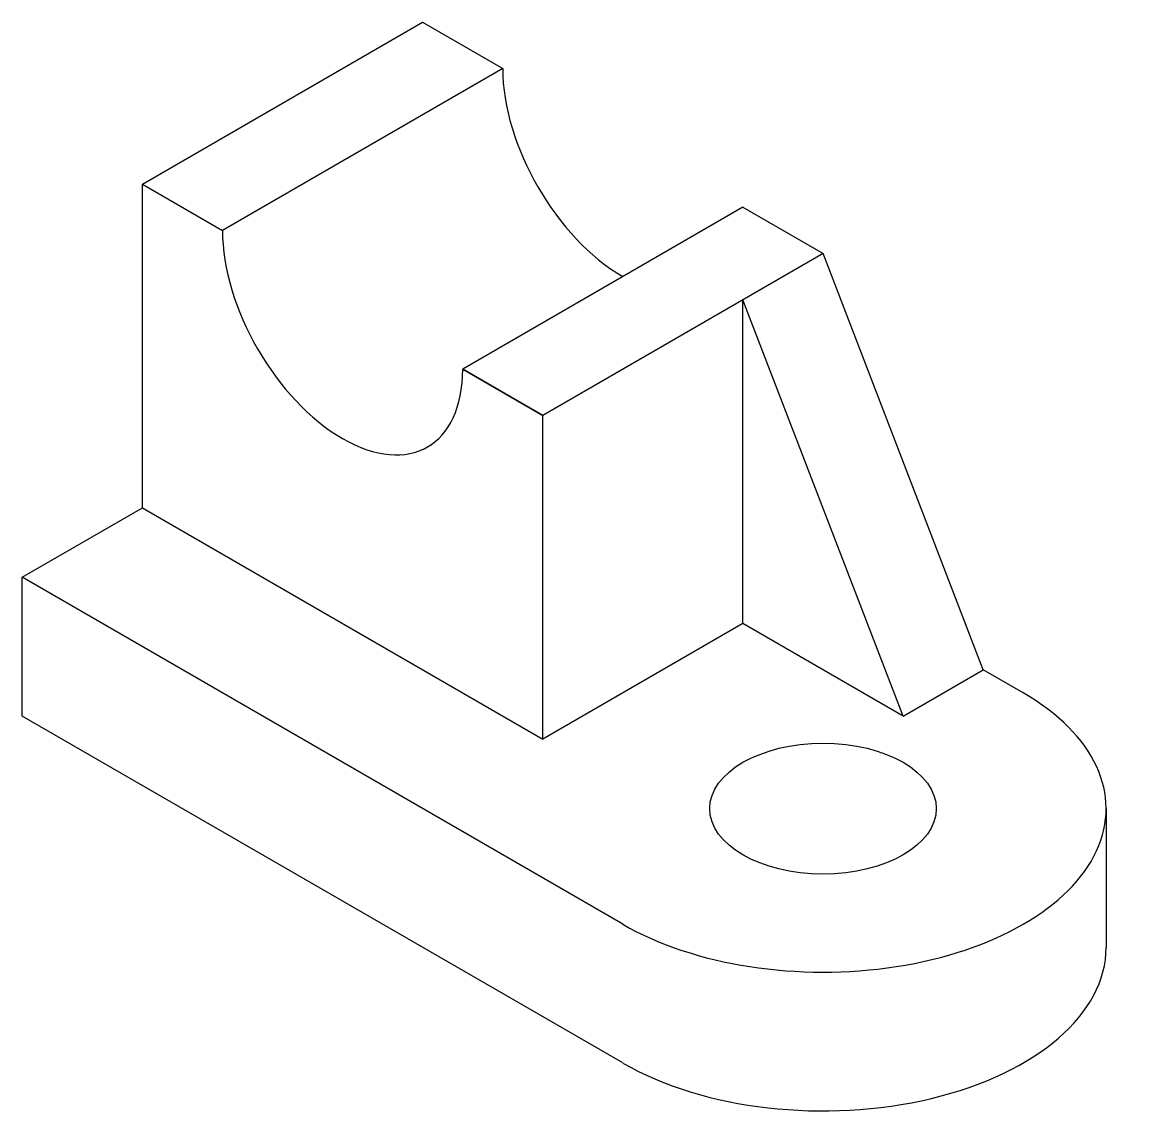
# Model space of a CAD drawing. Header units: millimetres. Extents: x -87 to 34, y 6 to 125.
import ezdxf

# ---------------------------------------------------------------- set-up
doc = ezdxf.new("R2010")
doc.units = ezdxf.units.MM

msp = doc.modelspace()

# ---------------------------------------------------------------- linework, layer by layer
for p, q in [((-73.61, 107.5), (-43.3, 125)), ((-43.3, 125), (-34.64, 120)), ((-34.64, 120), (-64.95, 102.5)), ((-73.61, 72.5), (-73.61, 107.5)), ((-73.61, 107.5), (-64.95, 102.5)), ((-8.66, 105), (-38.97, 87.5)), ((-8.66, 105), (0, 100)), ((0, 100), (-30.31, 82.5)), ((17.32, 55), (0, 100)), ((8.66, 50), (-8.66, 95)), ((-8.66, 60), (-8.66, 95)), ((-38.97, 87.5), (-30.31, 82.5)), ((-30.31, 82.5), (-38.97, 87.5)), ((-30.31, 47.5), (-30.31, 82.5)), ((-86.6, 65), (-73.61, 72.5)), ((-73.61, 72.5), (-30.31, 47.5)), ((-86.6, 50), (-86.6, 65)), ((-21.65, 27.5), (-86.6, 65)), ((-8.66, 60), (-30.31, 47.5)), ((8.66, 50), (-8.66, 60)), ((8.66, 50), (17.32, 55)), ((21.65, 52.5), (17.32, 55)), ((-21.65, 12.5), (-86.6, 50)), ((30.62, 40), (30.62, 25))]:
    msp.add_line(p, q)
for centre, major_axis, start_param, end_param in [((-21.65, 112.5), (9.19, -15.91), 3.926991, 5.497787), ((-51.96, 95), (9.19, -15.91), 3.926991, 7.068583), ((0, 40), (-30.62, 0), 0.785398, 3.926991), ((0, 25), (-30.62, 0), 7.068583, 9.424778)]:
    msp.add_ellipse(centre, major_axis=major_axis, ratio=0.57735, start_param=start_param, end_param=end_param)
msp.add_ellipse((0, 40), major_axis=(-12.25, 0), ratio=0.57735)

doc.saveas('drawing.dxf')
